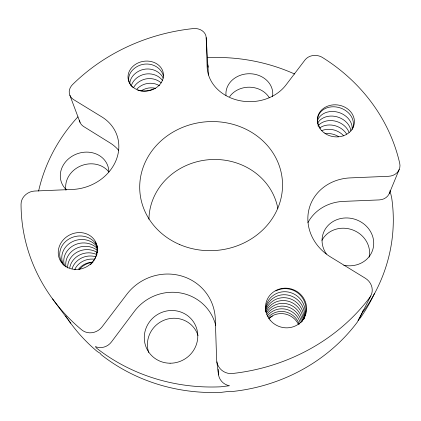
<?xml version="1.0" encoding="UTF-8"?>
<svg xmlns="http://www.w3.org/2000/svg" width="421" height="421" viewBox="0 0 421 421"><rect width="100%" height="100%" fill="white"/><g stroke="black" fill="none" stroke-linecap="round" stroke-linejoin="round"><path stroke-width="0.63" d="M389.304 193.439L399.213 169.468M68.102 319.576A173.815 160.559 -4.7 0 0 97.283 351.524L100.103 353.266L101.256 354.756A173.815 160.559 -4.7 0 0 221.462 392.319L229.877 391.283L233.392 391.377A173.815 160.559 -4.7 0 0 357.303 322.154L362.797 311.514A13.23 12.283 28.5 0 0 363.255 309.888M358.187 320.776L370.78 295.916A14.172 13.04 26.1 0 0 365.365 278.265L330.39 256.847A47.905 43.021 17.1 0 1 309.014 209.179A47.905 43.021 17.1 0 1 350.198 177.899L388.62 176.288A13.151 11.383 15.4 0 0 399.713 163.316A191.413 173.552 -4.7 0 0 322.475 57.498L321.07 56.73A12.204 10.178 4.9 0 0 305.062 59.877L285.822 85.179A42.789 35.922 -0.5 0 1 238.402 100.372A42.789 35.922 -0.5 0 1 207.143 66.934L206.185 37.601A11.825 9.757 -5.1 0 0 193.26 28.581A191.413 173.552 -4.7 0 0 72.512 84.626L71.465 85.795A12.262 10.246 -15.1 0 0 73.659 99.645L101.998 117.001A45.058 38.785 -18.6 0 1 116.059 160.359A45.058 38.785 -18.6 0 1 72.554 189.45L34.701 191.034A13.235 11.499 -25.6 0 0 21.05 204.185A191.413 173.552 -4.7 0 0 81.711 329.853L83.19 330.917A14.225 13.167 -36.3 0 0 102.019 326.917L126.963 294.111A49.736 47.747 -28 0 1 181.109 275.871A49.736 47.747 -28 0 1 215.294 318.934L216.631 359.918A14.277 14.203 11.5 0 0 232.524 373.49A191.413 173.552 -4.7 0 0 369.806 297.421L370.78 295.916M358.86 319.286L360.271 318.065A173.815 160.559 -4.7 0 0 374.358 293.684M362.797 311.514L364.249 310.251A179.309 164.679 -4.7 0 0 391.667 197.733L390.009 190.571M52.562 298.899L70.675 323.191M69.891 95.341L80.037 122.374M216.847 361.844L218.515 374.906M206.185 37.601L208.458 75.075M218.189 369.185L218.299 372.443M229.587 96.73A22.766 19.608 -0.2 0 1 249.727 87.2A22.766 19.608 -0.2 0 1 269.235 97.63M65.944 190.234A23.876 21.018 -19.8 0 1 80.39 166.079A23.876 21.018 -19.8 0 1 108.534 171.558M148.708 352.509A26.144 25.344 -34.4 0 1 165.437 319.681A26.144 25.344 -34.4 0 1 198.038 335.532M321.949 240.359A25.26 23.076 19.3 0 1 352.303 229.792A25.26 23.076 19.3 0 1 369.164 257.126M67.386 318.529A173.815 160.559 -4.7 0 1 65.639 315.897M148.939 219.262A64.945 59.777 -4.7 0 1 208.795 159.717A64.945 59.777 -4.7 0 1 277.828 208.379M118.675 150.339A42.295 36.974 -19.4 0 0 110.355 143.114L83.605 126.495A11.535 9.815 -15.6 0 1 79.448 120.222M207.679 64.723A11.146 9.367 -5.1 0 1 208.2 67.223M389.767 192.034A12.325 10.825 16.4 0 1 379.347 199.912L343.347 201.396A44.815 40.726 18.6 0 0 307.919 222.635M218.32 373.095A13.33 13.283 61.1 0 0 229.482 385.731L220.783 386.799A179.309 164.679 -4.7 0 1 96.541 348.114L95.351 346.583A13.277 12.388 -38.9 0 0 111.376 342.041L134.525 311.172A46.426 44.884 -32.1 0 1 180.425 292.942A46.426 44.884 -32.1 0 1 215.715 325.344M38.6 191.045A179.309 164.679 -4.7 0 1 77.927 116.849M207.5 57.666A179.309 164.679 -4.7 0 1 294.626 74.012M326.38 253.979A26.076 23.692 18.6 0 1 339.305 218.878A26.076 23.692 18.6 0 1 373.627 241.112A26.076 23.692 18.6 0 1 343.81 265.267M225.993 95.493A23.434 20.024 -0.3 0 1 249.995 73.738A23.434 20.024 -0.3 0 1 272.534 96.541M66.202 189.629A24.607 21.508 -19.4 0 1 76.069 154.212A24.607 21.508 -19.4 0 1 108.86 172.089M269.061 318.092A18.666 18.019 25.5 0 1 298.389 324.317M79.269 269.661A18.119 16.608 -29.4 0 1 92.709 262.33M317.929 125.963A17.729 14.551 19 0 1 347.167 128.873A17.735 15.903 -3.9 0 1 349.051 132.457M317.671 123.011A17.914 14.656 18.9 0 1 332.358 116.075A17.914 14.656 18.9 0 1 348.278 124.442A17.924 16.04 -4 0 1 350.914 130.994M320.355 128.489A18.298 14.872 18.6 0 1 325.807 108.271A18.298 14.872 18.6 0 1 350.567 115.301A18.313 16.308 -4.1 0 1 352.84 128.089M317.339 120.99A18.103 14.761 18.8 0 1 331.659 111.47A18.103 14.761 18.8 0 1 349.409 119.922A18.119 16.172 -4 0 1 352.188 129.573M325.617 133.641A17.193 14.235 19.5 0 1 338.747 136.709M319.892 127.805A17.545 14.446 19.2 0 1 346.078 133.215A17.545 15.777 -3.8 0 1 346.636 134.057M321.612 130.705A17.366 14.34 19.3 0 1 343.741 135.872M131.268 86.016A17.182 13.277 -13.6 0 1 140.64 75.569A17.119 15.498 -3.5 0 1 162.453 80.374M153.539 88.884A17.54 13.44 -13.5 0 1 137.651 90.073M132.615 87.273A17.54 13.44 -13.5 0 1 131.947 86.658M131.331 86.005A17.54 13.44 -13.5 0 1 130.289 84.595M129.857 83.847A17.54 13.44 -13.5 0 1 138.577 65.792A17.472 15.756 -3.4 0 1 163.464 76.043M163.232 78.122A17.293 15.624 -3.4 0 0 139.619 70.733A17.356 13.361 -13.5 0 0 129.826 83.8M161.201 82.89A16.945 15.377 -3.5 0 0 141.64 80.311A17.008 13.198 -13.6 0 0 133.673 87.405M159.559 85.731A16.777 15.251 -3.5 0 0 142.624 84.963A16.84 13.119 -13.7 0 0 136.957 89.01M155.675 88.347A16.614 15.13 -3.5 0 0 143.587 89.52A16.672 13.04 -13.7 0 0 140.951 91.02M78.548 269.108A17.898 16.366 -13 0 1 92.994 262.104M63.355 264.662A19.345 17.408 -12.2 0 1 72.065 241.849A19.345 17.408 -12.2 0 1 97.377 247.111M64.529 265.867A19.124 17.256 -12.3 0 1 73.949 245.269A19.124 17.256 -12.3 0 1 97.598 248.779M95.246 242.043A19.64 17.635 -42.5 0 1 93.578 260.999M92.857 262.004A19.64 17.635 -42.5 0 1 90.347 264.756M64.571 265.835A19.64 17.635 -42.5 0 1 61.313 261.362A19.571 17.571 -12.1 0 1 71.244 237.823A19.571 17.571 -12.1 0 1 96.898 245.554A19.424 17.466 -42.8 0 1 97.372 246.553M65.96 266.946A18.908 17.098 -12.4 0 1 75.796 248.616A18.908 17.098 -12.4 0 1 97.583 250.584M69.728 267.835A18.492 16.798 -12.6 0 1 96.983 254.673M67.649 267.945A18.698 16.945 -12.5 0 1 77.601 251.89A18.698 16.945 -12.5 0 1 97.367 252.542M72.044 268.803A18.292 16.651 -12.8 0 1 95.414 256.657M74.58 269.803A18.092 16.508 -12.9 0 1 94.778 259.283M268.887 318.734A18.392 17.319 4.3 0 1 272.492 316.145M299.268 324.228A18.708 18.124 49.3 0 0 272.834 313.592A18.592 17.482 4.1 0 0 268.393 316.987M303.667 319.565A19.745 19.108 44.8 0 0 294.842 301.115A19.745 19.108 44.8 0 0 274.65 299.936A19.682 18.329 3.5 0 0 265.493 311.493M275.839 290.964A20.429 19.75 42 0 1 301.462 296.537A20.429 19.75 42 0 1 300.952 322.46M304.051 318.897A20.197 19.534 42.9 0 0 298.115 296.779A20.197 19.534 42.9 0 0 275.434 294.026A20.15 18.692 3.3 0 0 265.551 310.451M304.241 318.071A19.971 19.319 43.9 0 0 295.979 298.568A19.971 19.319 43.9 0 0 275.034 297.015A19.913 18.513 3.4 0 0 265.535 309.819M265.914 312.072A19.45 18.156 3.6 0 1 274.271 302.788A19.529 18.903 45.7 0 1 303.031 319.807M300.268 322.849A18.908 18.313 48.4 0 0 273.182 310.982A18.803 17.645 4 0 0 267.246 316.118M302.257 321.228A19.319 18.703 46.6 0 0 273.897 305.583A19.229 17.982 3.8 0 0 266.604 312.729M301.215 321.455A19.108 18.508 47.5 0 0 273.534 308.309A19.013 17.814 3.9 0 0 266.898 314.429M179.635 244.538A71.465 64.518 -4.7 0 0 282.38 180.714A71.465 64.518 -4.7 0 0 171.342 133.104A71.465 64.518 -4.7 0 0 179.635 244.538M324.233 132.915A18.629 15.993 8.6 0 0 354.203 123.979A18.629 15.993 8.6 0 0 329.085 105.645A18.629 15.993 8.6 0 0 324.233 132.915M270.082 320.055A20.655 19.734 19.5 0 0 305.246 315.624A20.655 19.734 19.5 0 0 282.812 288.327A20.655 19.734 19.5 0 0 270.082 320.055M75.496 269.461A19.997 18.029 -27.1 0 0 95.856 242.37A19.997 18.029 -27.1 0 0 62.145 241.228A19.997 18.029 -27.1 0 0 75.496 269.461M138.862 90.304A17.814 14.967 -9.6 0 0 163.337 73.375A17.814 14.967 -9.6 0 0 135.009 64.671A17.814 14.967 -9.6 0 0 138.862 90.304M170.084 363.218A27.007 26.107 -32 0 0 194.665 323.786A27.007 26.107 -32 0 0 148.345 323.56A27.007 26.107 -32 0 0 170.084 363.218"/></g></svg>
